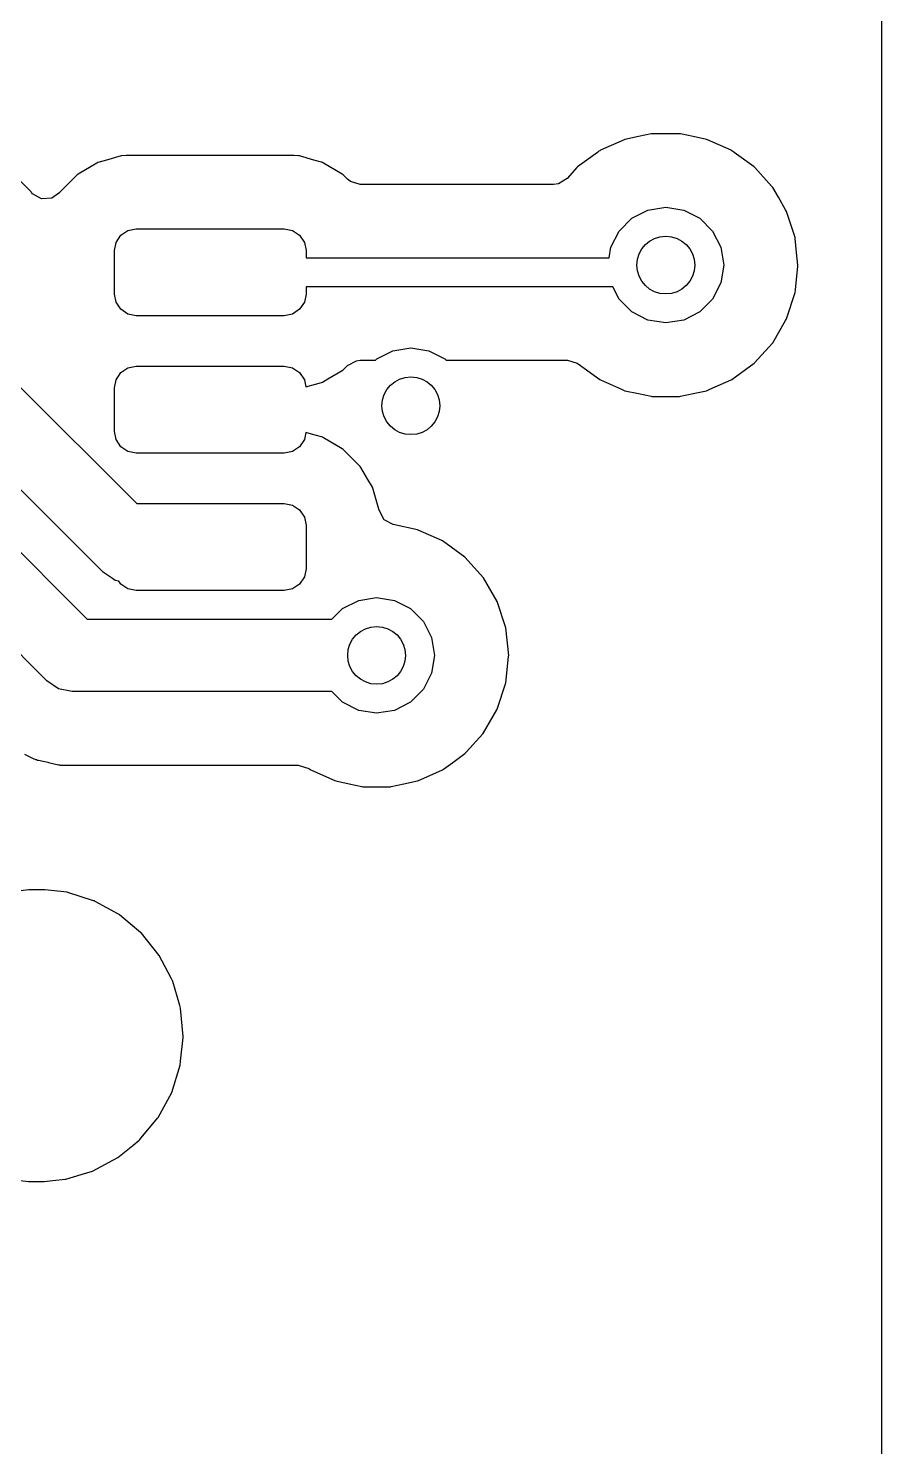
# Model space of a CAD drawing. Extents: x 1.41 to 5.39, y -5.53 to -2.36.
# Drawn here: x 5.1552 to 5.3875, y -4.0127 to -3.6265 of the extents above; entities that cross this region are included whole.
import ezdxf

# ---------------------------------------------------------------- set-up
doc = ezdxf.new("R2010")
doc.units = 0
doc.header["$MEASUREMENT"] = 0
doc.layers.add('BLACK', color=7, linetype='CONTINUOUS')

msp = doc.modelspace()

# ---------------------------------------------------------------- linework, layer by layer
at = {"layer": 'BLACK', "linetype": 'CONTINUOUS'}
for p, q in [((5.38748, -3.38786), (5.38748, -4.37953)), ((5.31739, -3.65685), (5.311, -3.65969)), ((5.31763, -3.65674), (5.31739, -3.65685)), ((5.31739, -3.65685), (5.31739, -3.65685)), ((5.3213, -3.65596), (5.31763, -3.65674)), ((5.32473, -3.65523), (5.3213, -3.65596)), ((5.32498, -3.65518), (5.32473, -3.65523)), ((5.32473, -3.65523), (5.32473, -3.65523)), ((5.3325, -3.65518), (5.32498, -3.65518)), ((5.33275, -3.65523), (5.3325, -3.65518)), ((5.33618, -3.65596), (5.33275, -3.65523)), ((5.33275, -3.65523), (5.33275, -3.65523)), ((5.33985, -3.65674), (5.33618, -3.65596)), ((5.34009, -3.65685), (5.33985, -3.65674)), ((5.34649, -3.65969), (5.34009, -3.65685)), ((5.34009, -3.65685), (5.34009, -3.65685)), ((5.18046, -3.6612), (5.17652, -3.66234)), ((5.18071, -3.66118), (5.18046, -3.6612)), ((5.18183, -3.66109), (5.18071, -3.66118)), ((5.18071, -3.66118), (5.18071, -3.66118)), ((5.18193, -3.66108), (5.18183, -3.66109)), ((5.18183, -3.66109), (5.18183, -3.66109)), ((5.22752, -3.66108), (5.18193, -3.66108)), ((5.22762, -3.66109), (5.22752, -3.66108)), ((5.22874, -3.66118), (5.22762, -3.66109)), ((5.22762, -3.66109), (5.22762, -3.66109)), ((5.22899, -3.6612), (5.22874, -3.66118)), ((5.22874, -3.66118), (5.22874, -3.66118)), ((5.23292, -3.66234), (5.22899, -3.6612)), ((5.31012, -3.66026), (5.30468, -3.66422)), ((5.31055, -3.65995), (5.31012, -3.66026)), ((5.31076, -3.6598), (5.31055, -3.65995)), ((5.31055, -3.65995), (5.31055, -3.65995)), ((5.311, -3.65969), (5.31076, -3.6598)), ((5.311, -3.65969), (5.311, -3.65969)), ((5.34672, -3.6598), (5.34649, -3.65969)), ((5.34649, -3.65969), (5.34649, -3.65969)), ((5.34693, -3.65995), (5.34672, -3.6598)), ((5.34736, -3.66026), (5.34693, -3.65995)), ((5.34693, -3.65995), (5.34693, -3.65995)), ((5.35281, -3.66422), (5.34736, -3.66026)), ((5.1739, -3.66318), (5.1688, -3.6662)), ((5.17417, -3.66303), (5.1739, -3.66318)), ((5.1739, -3.66318), (5.1739, -3.66318)), ((5.17447, -3.66294), (5.17417, -3.66303)), ((5.17652, -3.66234), (5.17447, -3.66294)), ((5.17447, -3.66294), (5.17447, -3.66294)), ((5.23498, -3.66294), (5.23292, -3.66234)), ((5.23528, -3.66303), (5.23498, -3.66294)), ((5.23498, -3.66294), (5.23498, -3.66294)), ((5.23555, -3.66318), (5.23528, -3.66303)), ((5.24065, -3.6662), (5.23555, -3.66318)), ((5.23555, -3.66318), (5.23555, -3.66318)), ((5.3045, -3.66441), (5.30189, -3.66732)), ((5.30468, -3.66422), (5.3045, -3.66441)), ((5.3045, -3.66441), (5.3045, -3.66441)), ((5.35298, -3.66441), (5.35281, -3.66422)), ((5.35759, -3.66953), (5.35298, -3.66441)), ((5.35298, -3.66441), (5.35298, -3.66441)), ((5.15598, -3.67099), (5.15135, -3.66636)), ((5.16853, -3.66636), (5.1639, -3.67099)), ((5.1688, -3.6662), (5.16853, -3.66636)), ((5.1688, -3.6662), (5.1688, -3.6662)), ((5.24092, -3.66636), (5.24065, -3.6662)), ((5.24065, -3.6662), (5.24065, -3.6662)), ((5.24206, -3.6675), (5.24092, -3.66636)), ((5.24289, -3.66817), (5.24206, -3.6675)), ((5.24557, -3.66896), (5.24289, -3.66817)), ((5.2982, -3.66896), (5.24557, -3.66896)), ((5.29951, -3.66878), (5.2982, -3.66896)), ((5.30189, -3.66732), (5.29951, -3.66878)), ((5.15611, -3.67121), (5.15598, -3.67099)), ((5.15637, -3.67151), (5.15611, -3.67121)), ((5.1588, -3.67289), (5.15637, -3.67151)), ((5.16159, -3.67274), (5.1588, -3.67289)), ((5.16381, -3.67114), (5.16159, -3.67274)), ((5.1639, -3.67099), (5.16381, -3.67114)), ((5.35784, -3.66981), (5.35759, -3.66953)), ((5.35937, -3.67246), (5.35784, -3.66981)), ((5.36133, -3.67586), (5.35937, -3.67246)), ((5.31948, -3.6782), (5.32387, -3.67597)), ((5.32387, -3.67597), (5.32874, -3.6752)), ((5.32874, -3.6752), (5.33361, -3.67597)), ((5.33361, -3.67597), (5.338, -3.6782)), ((5.3616, -3.67632), (5.36133, -3.67586)), ((5.36392, -3.68347), (5.3616, -3.67632)), ((5.316, -3.68169), (5.31948, -3.6782)), ((5.338, -3.6782), (5.34148, -3.68169)), ((5.17864, -3.68701), (5.17909, -3.68475)), ((5.17909, -3.68475), (5.18037, -3.68283)), ((5.18037, -3.68283), (5.18229, -3.68155)), ((5.18229, -3.68155), (5.18455, -3.6811)), ((5.18455, -3.6811), (5.2249, -3.6811)), ((5.2249, -3.6811), (5.22716, -3.68155)), ((5.22716, -3.68155), (5.22908, -3.68283)), ((5.22908, -3.68283), (5.23036, -3.68475)), ((5.23036, -3.68475), (5.23081, -3.68701)), ((5.31376, -3.68608), (5.316, -3.68169)), ((5.34148, -3.68169), (5.34372, -3.68608)), ((5.36395, -3.68373), (5.36392, -3.68347)), ((5.36435, -3.68752), (5.36395, -3.68373)), ((5.36395, -3.68373), (5.36395, -3.68373)), ((5.17864, -3.69882), (5.17864, -3.68701)), ((5.23081, -3.68701), (5.23081, -3.68898)), ((5.3133, -3.68898), (5.31376, -3.68608)), ((5.34372, -3.68608), (5.34449, -3.69094)), ((5.3647, -3.69094), (5.36435, -3.68752)), ((5.23081, -3.68898), (5.3133, -3.68898)), ((5.34449, -3.69094), (5.34372, -3.69581)), ((5.364, -3.69768), (5.36468, -3.6912)), ((5.36468, -3.6912), (5.3647, -3.69094)), ((5.34372, -3.69581), (5.34148, -3.7002)), ((5.17909, -3.70108), (5.17864, -3.69882)), ((5.23081, -3.69882), (5.23036, -3.70108)), ((5.31429, -3.69685), (5.23081, -3.69685)), ((5.23081, -3.69685), (5.23081, -3.69882)), ((5.316, -3.7002), (5.31429, -3.69685)), ((5.31948, -3.70369), (5.316, -3.7002)), ((5.34148, -3.7002), (5.338, -3.70369)), ((5.3616, -3.70557), (5.36392, -3.69842)), ((5.36392, -3.69842), (5.364, -3.69768)), ((5.18037, -3.70299), (5.17909, -3.70108)), ((5.18229, -3.70427), (5.18037, -3.70299)), ((5.22908, -3.70299), (5.22716, -3.70427)), ((5.23036, -3.70108), (5.22908, -3.70299)), ((5.32387, -3.70592), (5.31948, -3.70369)), ((5.338, -3.70369), (5.33361, -3.70592)), ((5.18455, -3.70472), (5.18229, -3.70427)), ((5.2249, -3.70472), (5.18455, -3.70472)), ((5.22716, -3.70427), (5.2249, -3.70472)), ((5.32874, -3.70669), (5.32387, -3.70592)), ((5.33361, -3.70592), (5.32874, -3.70669)), ((5.35784, -3.71208), (5.36136, -3.70599)), ((5.36136, -3.70599), (5.36147, -3.7058)), ((5.36147, -3.7058), (5.3616, -3.70557)), ((5.36147, -3.7058), (5.36147, -3.7058)), ((5.25009, -3.7165), (5.25448, -3.71426)), ((5.25448, -3.71426), (5.25935, -3.71349)), ((5.25935, -3.71349), (5.26422, -3.71426)), ((5.26422, -3.71426), (5.26861, -3.7165)), ((5.35281, -3.71767), (5.35784, -3.71208)), ((5.18037, -3.72023), (5.18229, -3.71895)), ((5.18229, -3.71895), (5.18455, -3.7185)), ((5.18455, -3.7185), (5.2249, -3.7185)), ((5.2249, -3.7185), (5.22716, -3.71895)), ((5.22716, -3.71895), (5.22908, -3.72023)), ((5.24065, -3.71963), (5.24092, -3.71947)), ((5.24092, -3.71947), (5.24206, -3.71832)), ((5.24206, -3.71832), (5.24451, -3.71698)), ((5.24451, -3.71698), (5.24557, -3.71687)), ((5.24557, -3.71687), (5.24972, -3.71687)), ((5.24972, -3.71687), (5.25009, -3.7165)), ((5.26861, -3.7165), (5.26898, -3.71687)), ((5.26898, -3.71687), (5.30196, -3.71687)), ((5.30196, -3.71687), (5.30464, -3.71766)), ((5.30464, -3.71766), (5.30488, -3.71782)), ((5.30488, -3.71782), (5.31076, -3.72209)), ((5.34672, -3.72209), (5.35281, -3.71767)), ((5.17864, -3.72441), (5.17909, -3.72215)), ((5.17909, -3.72215), (5.18037, -3.72023)), ((5.22908, -3.72023), (5.23036, -3.72215)), ((5.23036, -3.72215), (5.23075, -3.72412)), ((5.23075, -3.72412), (5.23342, -3.72334)), ((5.23342, -3.72334), (5.23498, -3.72289)), ((5.23498, -3.72289), (5.23528, -3.7228)), ((5.23498, -3.72289), (5.23498, -3.72289)), ((5.23528, -3.7228), (5.23674, -3.72194)), ((5.23674, -3.72194), (5.24065, -3.71963)), ((5.24065, -3.71963), (5.24065, -3.71963)), ((5.31076, -3.72209), (5.311, -3.7222)), ((5.311, -3.7222), (5.311, -3.7222)), ((5.311, -3.7222), (5.31672, -3.72474)), ((5.34076, -3.72474), (5.34649, -3.7222)), ((5.34649, -3.7222), (5.34672, -3.72209)), ((5.34649, -3.7222), (5.34649, -3.7222)), ((5.15231, -3.72344), (5.18477, -3.75591)), ((5.17864, -3.73622), (5.17864, -3.72441)), ((5.31672, -3.72474), (5.31763, -3.72515)), ((5.31763, -3.72515), (5.3213, -3.72593)), ((5.3213, -3.72593), (5.32473, -3.72666)), ((5.32473, -3.72666), (5.32473, -3.72666)), ((5.32473, -3.72666), (5.32498, -3.72671)), ((5.32498, -3.72671), (5.3325, -3.72671)), ((5.3325, -3.72671), (5.33275, -3.72666)), ((5.33275, -3.72666), (5.33618, -3.72593)), ((5.33275, -3.72666), (5.33275, -3.72666)), ((5.33618, -3.72593), (5.33985, -3.72515)), ((5.33985, -3.72515), (5.34076, -3.72474)), ((5.17909, -3.73848), (5.17864, -3.73622)), ((5.18037, -3.7404), (5.17909, -3.73848)), ((5.23036, -3.73848), (5.22908, -3.7404)), ((5.23075, -3.73651), (5.23036, -3.73848)), ((5.23234, -3.73697), (5.23075, -3.73651)), ((5.23498, -3.73774), (5.23234, -3.73697)), ((5.23528, -3.73783), (5.23498, -3.73774)), ((5.23498, -3.73774), (5.23498, -3.73774)), ((5.23555, -3.73799), (5.23528, -3.73783)), ((5.24065, -3.741), (5.23555, -3.73799)), ((5.23555, -3.73799), (5.23555, -3.73799)), ((5.1757, -3.77468), (5.14127, -3.74025)), ((5.18229, -3.74168), (5.18037, -3.7404)), ((5.18455, -3.74213), (5.18229, -3.74168)), ((5.2249, -3.74213), (5.18455, -3.74213)), ((5.22716, -3.74168), (5.2249, -3.74213)), ((5.22908, -3.7404), (5.22716, -3.74168)), ((5.24092, -3.74116), (5.24065, -3.741)), ((5.24065, -3.741), (5.24065, -3.741)), ((5.24555, -3.74579), (5.24092, -3.74116)), ((5.24571, -3.74606), (5.24555, -3.74579)), ((5.24764, -3.74934), (5.24571, -3.74606)), ((5.24571, -3.74606), (5.24571, -3.74606)), ((5.24888, -3.75143), (5.24764, -3.74934)), ((5.24897, -3.75173), (5.24888, -3.75143)), ((5.25044, -3.75678), (5.24897, -3.75173)), ((5.24897, -3.75173), (5.24897, -3.75173)), ((5.18477, -3.75591), (5.2249, -3.75591)), ((5.2249, -3.75591), (5.22716, -3.75636)), ((5.22716, -3.75636), (5.22908, -3.75764)), ((5.22908, -3.75764), (5.23036, -3.75955)), ((5.25071, -3.75772), (5.25044, -3.75678)), ((5.25071, -3.75773), (5.25071, -3.75772)), ((5.25206, -3.76029), (5.25071, -3.75773)), ((5.14465, -3.76076), (5.17127, -3.78738)), ((5.23036, -3.75955), (5.23081, -3.76181)), ((5.23081, -3.76181), (5.23081, -3.77362)), ((5.25452, -3.76162), (5.25206, -3.76029)), ((5.26113, -3.76302), (5.25452, -3.76162)), ((5.26137, -3.76313), (5.26113, -3.76302)), ((5.26776, -3.76597), (5.26137, -3.76313)), ((5.26137, -3.76313), (5.26137, -3.76313)), ((5.268, -3.76608), (5.26776, -3.76597)), ((5.26776, -3.76597), (5.26776, -3.76597)), ((5.27408, -3.7705), (5.268, -3.76608)), ((5.27911, -3.77609), (5.27408, -3.7705)), ((5.17817, -3.77632), (5.1757, -3.77468)), ((5.1757, -3.77468), (5.1757, -3.77468)), ((5.1789, -3.77681), (5.17817, -3.77632)), ((5.17984, -3.777), (5.1789, -3.77681)), ((5.18037, -3.7778), (5.17984, -3.777)), ((5.23036, -3.77588), (5.22908, -3.7778)), ((5.23081, -3.77362), (5.23036, -3.77588)), ((5.28287, -3.7826), (5.27911, -3.77609)), ((5.16024, -3.80418), (5.13554, -3.77949)), ((5.18229, -3.77908), (5.18037, -3.7778)), ((5.18455, -3.77953), (5.18229, -3.77908)), ((5.2249, -3.77953), (5.18455, -3.77953)), ((5.22716, -3.77908), (5.2249, -3.77953)), ((5.22908, -3.7778), (5.22716, -3.77908)), ((5.23786, -3.78738), (5.24076, -3.78448)), ((5.24076, -3.78448), (5.24515, -3.78225)), ((5.24515, -3.78225), (5.25002, -3.78148)), ((5.25002, -3.78148), (5.25489, -3.78225)), ((5.25489, -3.78225), (5.25928, -3.78448)), ((5.25928, -3.78448), (5.26276, -3.78797)), ((5.2852, -3.78975), (5.28287, -3.7826)), ((5.17127, -3.78738), (5.23786, -3.78738)), ((5.26276, -3.78797), (5.265, -3.79236)), ((5.265, -3.79236), (5.26577, -3.79723)), ((5.28598, -3.79723), (5.2852, -3.78975)), ((5.26577, -3.79723), (5.265, -3.80209)), ((5.2852, -3.8047), (5.28576, -3.79936)), ((5.28576, -3.79936), (5.28596, -3.79748)), ((5.28596, -3.79748), (5.28598, -3.79723)), ((5.16343, -3.80632), (5.16024, -3.80418)), ((5.16024, -3.80418), (5.16024, -3.80418)), ((5.265, -3.80209), (5.26276, -3.80648)), ((5.1672, -3.80707), (5.16343, -3.80632)), ((5.23786, -3.80707), (5.1672, -3.80707)), ((5.24076, -3.80997), (5.23786, -3.80707)), ((5.26276, -3.80648), (5.25928, -3.80997)), ((5.28287, -3.81185), (5.2852, -3.8047)), ((5.24515, -3.8122), (5.24076, -3.80997)), ((5.25002, -3.81297), (5.24515, -3.8122)), ((5.25489, -3.8122), (5.25002, -3.81297)), ((5.25928, -3.80997), (5.25489, -3.8122)), ((5.28176, -3.81378), (5.28274, -3.81208)), ((5.28274, -3.81208), (5.28287, -3.81185)), ((5.28274, -3.81208), (5.28274, -3.81208)), ((5.27911, -3.81836), (5.28176, -3.81378)), ((5.27447, -3.82353), (5.27894, -3.81856)), ((5.27894, -3.81856), (5.27911, -3.81836)), ((5.27894, -3.81856), (5.27894, -3.81856)), ((5.27408, -3.82395), (5.27447, -3.82353)), ((5.15416, -3.8241), (5.15672, -3.82541)), ((5.15672, -3.82541), (5.157, -3.82547)), ((5.157, -3.82547), (5.15722, -3.82556)), ((5.15722, -3.82556), (5.15744, -3.82563)), ((5.15744, -3.82563), (5.15771, -3.82575)), ((5.15771, -3.82575), (5.15799, -3.82581)), ((5.15799, -3.82581), (5.15799, -3.82581)), ((5.15799, -3.82581), (5.16052, -3.82634)), ((5.16052, -3.82634), (5.16069, -3.82638)), ((5.16069, -3.82638), (5.16348, -3.82706)), ((5.16348, -3.82706), (5.1637, -3.82707)), ((5.1637, -3.82707), (5.1637, -3.82707)), ((5.1637, -3.82707), (5.16392, -3.82709)), ((5.16392, -3.82709), (5.16392, -3.82709)), ((5.16392, -3.82709), (5.16408, -3.8271)), ((5.16408, -3.8271), (5.16424, -3.82711)), ((5.16424, -3.82711), (5.16452, -3.82717)), ((5.16452, -3.82717), (5.16757, -3.82709)), ((5.16757, -3.82709), (5.1677, -3.82709)), ((5.1677, -3.82709), (5.22866, -3.82709)), ((5.22866, -3.82709), (5.23157, -3.82803)), ((5.26821, -3.82822), (5.27075, -3.82638)), ((5.27075, -3.82638), (5.27408, -3.82395)), ((5.23157, -3.82803), (5.23183, -3.82822)), ((5.23183, -3.82822), (5.23183, -3.82822)), ((5.23183, -3.82822), (5.23204, -3.82837)), ((5.23204, -3.82837), (5.23227, -3.82848)), ((5.23227, -3.82848), (5.23227, -3.82848)), ((5.23227, -3.82848), (5.23863, -3.83131)), ((5.23863, -3.83131), (5.23891, -3.83143)), ((5.23891, -3.83143), (5.24258, -3.83221)), ((5.25746, -3.83221), (5.26113, -3.83143)), ((5.26113, -3.83143), (5.2614, -3.83131)), ((5.2614, -3.83131), (5.26776, -3.82848)), ((5.26776, -3.82848), (5.268, -3.82837)), ((5.26776, -3.82848), (5.26776, -3.82848)), ((5.268, -3.82837), (5.26821, -3.82822)), ((5.24258, -3.83221), (5.24601, -3.83294)), ((5.24601, -3.83294), (5.24601, -3.83294)), ((5.24601, -3.83294), (5.24626, -3.83299)), ((5.24626, -3.83299), (5.25378, -3.83299)), ((5.25378, -3.83299), (5.25403, -3.83294)), ((5.25403, -3.83294), (5.25746, -3.83221)), ((5.25403, -3.83294), (5.25403, -3.83294)), ((5.1554, -3.86109), (5.1531, -3.86132)), ((5.15552, -3.86108), (5.1554, -3.86109)), ((5.1554, -3.86109), (5.1554, -3.86109)), ((5.15972, -3.86108), (5.15552, -3.86108)), ((5.16578, -3.86176), (5.15972, -3.86108)), ((5.16601, -3.86184), (5.16578, -3.86176)), ((5.17297, -3.86404), (5.16601, -3.86184)), ((5.16601, -3.86184), (5.16601, -3.86184)), ((5.1732, -3.86412), (5.17297, -3.86404)), ((5.17297, -3.86404), (5.17297, -3.86404)), ((5.17341, -3.86423), (5.1732, -3.86412)), ((5.17981, -3.86775), (5.17341, -3.86423)), ((5.17341, -3.86423), (5.17341, -3.86423)), ((5.18002, -3.86787), (5.17981, -3.86775)), ((5.17981, -3.86775), (5.17981, -3.86775)), ((5.18292, -3.8703), (5.18002, -3.86787)), ((5.18574, -3.87266), (5.18292, -3.8703)), ((5.18599, -3.87287), (5.18574, -3.87266)), ((5.19086, -3.87894), (5.18599, -3.87287)), ((5.19249, -3.88205), (5.19086, -3.87894)), ((5.19409, -3.88511), (5.19249, -3.88205)), ((5.19447, -3.88584), (5.19409, -3.88511)), ((5.19454, -3.88607), (5.19447, -3.88584)), ((5.19646, -3.89261), (5.19454, -3.88607)), ((5.19667, -3.89331), (5.19646, -3.89261)), ((5.19738, -3.90107), (5.19667, -3.89331)), ((5.19735, -3.90131), (5.19738, -3.90107)), ((5.19668, -3.90772), (5.19735, -3.90131)), ((5.19735, -3.90131), (5.19735, -3.90131)), ((5.19656, -3.90881), (5.19668, -3.90772)), ((5.19426, -3.91625), (5.19656, -3.90881)), ((5.19056, -3.9231), (5.19426, -3.91625)), ((5.18595, -3.92866), (5.1904, -3.92328)), ((5.1904, -3.92328), (5.19056, -3.9231)), ((5.1904, -3.92328), (5.1904, -3.92328)), ((5.17956, -3.93402), (5.18367, -3.93067)), ((5.18367, -3.93067), (5.1854, -3.92925)), ((5.1854, -3.92925), (5.18541, -3.92925)), ((5.18541, -3.92925), (5.18559, -3.9291)), ((5.18559, -3.9291), (5.18595, -3.92866)), ((5.17268, -3.93767), (5.17956, -3.93402)), ((5.16546, -3.93985), (5.16959, -3.93861)), ((5.16959, -3.93861), (5.17268, -3.93767)), ((5.14919, -3.93981), (5.15525, -3.94049)), ((5.15525, -3.94049), (5.15944, -3.94049)), ((5.15944, -3.94049), (5.15956, -3.94048)), ((5.15956, -3.94048), (5.16186, -3.94025)), ((5.15956, -3.94048), (5.15956, -3.94048)), ((5.16186, -3.94025), (5.16523, -3.93992)), ((5.16523, -3.93992), (5.16546, -3.93985)), ((5.16546, -3.93985), (5.16546, -3.93985))]:
    msp.add_line(p, q, dxfattribs=at)
at = {"layer": 'BLACK'}
for centre in [(5.32874, -3.69094), (5.25935, -3.72924), (5.25002, -3.79723)]:
    msp.add_circle(centre, 0.00787, dxfattribs=at)

doc.saveas('drawing.dxf')
